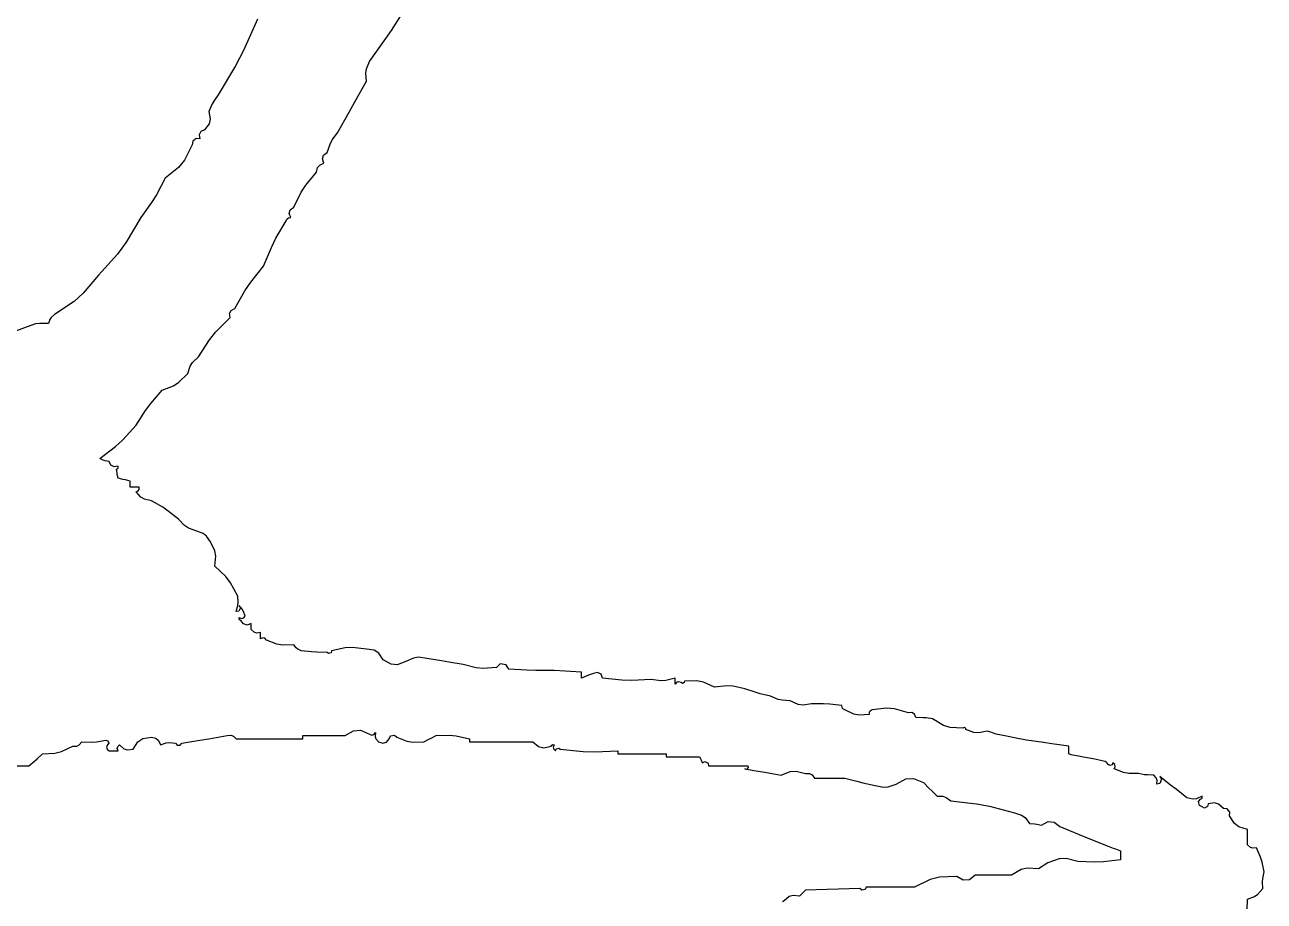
# Model space of a CAD drawing. Header units: millimetres. Extents: x 539196 to 807275, y 431843 to 1156631.
# Drawn here: x 768506.9 to 768815.7, y 854868.7 to 855087 of the extents above; entities that cross this region are included whole.
import ezdxf

# ---------------------------------------------------------------- set-up
doc = ezdxf.new("R2010")
doc.units = ezdxf.units.MM
doc.header["$MEASUREMENT"] = 0

# ---------------------------------------------------------------- blocks, each defined once
blk = doc.blocks.new('nhgjnj')
for p, q in [((105.5136, 6.7985), (105.4709, 6.7802)), ((105.4709, 6.7802), (105.4728, 6.7627)), ((105.5363, 6.8056), (105.5136, 6.7985)), ((105.582, 6.8149), (105.5363, 6.8056)), ((105.6121, 6.809), (105.582, 6.8149)), ((105.6277, 6.8076), (105.6121, 6.809)), ((105.6584, 6.8079), (105.6277, 6.8076)), ((105.6836, 6.7852), (105.6584, 6.8079)), ((105.6943, 6.7699), (105.6836, 6.7852)), ((105.707, 6.7385), (105.6943, 6.7699)), ((105.3875, 6.7385), (105.3743, 6.699)), ((105.4153, 6.7385), (105.3875, 6.7385)), ((105.4292, 6.7385), (105.4153, 6.7385)), ((105.457, 6.7385), (105.4292, 6.7385)), ((105.469, 6.7513), (105.457, 6.7385)), ((105.4728, 6.7627), (105.469, 6.7513)), ((105.757, 6.7361), (105.707, 6.7385)), ((105.3073, 6.6569), (105.2924, 6.645)), ((105.325, 6.6551), (105.3073, 6.6569)), ((105.3592, 6.6789), (105.325, 6.6551)), ((105.3743, 6.699), (105.3592, 6.6789)), ((105.2707, 6.6059), (105.2649, 6.5865)), ((105.2903, 6.6274), (105.2707, 6.6059)), ((105.2924, 6.645), (105.2903, 6.6274)), ((105.2649, 6.5865), (105.2694, 6.5579)), ((105.2694, 6.5579), (105.2816, 6.5553)), ((105.2816, 6.5553), (105.2886, 6.5414)), ((105.2886, 6.5414), (105.2833, 6.5301)), ((105.2408, 6.531), (105.2347, 6.5301)), ((105.2347, 6.5301), (105.2462, 6.5047)), ((105.2456, 6.5286), (105.2408, 6.531)), ((105.2479, 6.4879), (105.2416, 6.4606)), ((105.2486, 6.5232), (105.2456, 6.5286)), ((105.2462, 6.5047), (105.2479, 6.4879)), ((105.2593, 6.5139), (105.2486, 6.5232)), ((105.277, 6.5174), (105.2593, 6.5139)), ((105.2833, 6.5301), (105.277, 6.5174)), ((105.2416, 6.4606), (105.2027, 6.4106)), ((105.1833, 6.3856), (105.1444, 6.3356)), ((105.2027, 6.4106), (105.1833, 6.3856)), ((105.1502, 6.3199), (105.1374, 6.3078)), ((105.1444, 6.3356), (105.157, 6.3436)), ((105.1617, 6.3237), (105.1502, 6.3199)), ((105.157, 6.3436), (105.1755, 6.3362)), ((105.1791, 6.3217), (105.1617, 6.3237)), ((105.1755, 6.3362), (105.1791, 6.3217)), ((105.1358, 6.2658), (105.1305, 6.2384)), ((105.1372, 6.2799), (105.1358, 6.2658)), ((105.1374, 6.3078), (105.1372, 6.2799)), ((105.1305, 6.2384), (105.1303, 6.1931)), ((105.1258, 6.1695), (105.1097, 6.1272)), ((105.1303, 6.1931), (105.1258, 6.1695)), ((105.4764, 6.1328), (105.4847, 6.155)), ((105.4847, 6.155), (105.5014, 6.155)), ((105.5014, 6.155), (105.5098, 6.155)), ((105.5098, 6.155), (105.5264, 6.155)), ((105.5264, 6.155), (105.5351, 6.0777)), ((105.0749, 6.0856), (105.0638, 6.03)), ((105.0805, 6.0911), (105.0749, 6.0856)), ((105.0833, 6.0939), (105.0805, 6.0911)), ((105.0892, 6.1291), (105.0819, 6.1203)), ((105.0819, 6.1203), (105.0904, 6.1181)), ((105.0888, 6.0995), (105.0833, 6.0939)), ((105.0943, 6.1063), (105.0888, 6.0995)), ((105.0991, 6.1316), (105.0892, 6.1291)), ((105.0904, 6.1181), (105.0943, 6.1063)), ((105.1097, 6.1272), (105.0991, 6.1316)), ((105.4285, 6.0103), (105.4639, 6.0995)), ((105.4639, 6.0995), (105.4722, 6.1217)), ((105.4722, 6.1217), (105.4764, 6.1328)), ((105.0638, 6.03), (105.0583, 6.0022)), ((105.5365, 6.0383), (105.5334, 5.9605)), ((105.5351, 6.0777), (105.5365, 6.0383)), ((105.0583, 6.0022), (105.0471, 5.9466)), ((105.4104, 5.9658), (105.4285, 6.0103)), ((105.0055, 5.9189), (104.9944, 5.8411)), ((105.0194, 5.9189), (105.0055, 5.9189)), ((105.0263, 5.9189), (105.0194, 5.9189)), ((105.0402, 5.9189), (105.0263, 5.9189)), ((105.0449, 5.9293), (105.0402, 5.9189)), ((105.0464, 5.9352), (105.0449, 5.9293)), ((105.0471, 5.9466), (105.0464, 5.9352)), ((105.3736, 5.8772), (105.4104, 5.9658)), ((105.5334, 5.9605), (105.5194, 5.9067)), ((105.3529, 5.8509), (105.3736, 5.8772)), ((105.5194, 5.9067), (105.521, 5.8738)), ((105.521, 5.8738), (105.5403, 5.8216)), ((104.9888, 5.8022), (104.9777, 5.7244)), ((104.9944, 5.8411), (104.9888, 5.8022)), ((105.3506, 5.8232), (105.3529, 5.8509)), ((105.3667, 5.7938), (105.3506, 5.8232)), ((105.5403, 5.8216), (105.5514, 5.8049)), ((105.5514, 5.8049), (105.557, 5.7966)), ((105.3597, 5.7383), (105.3612, 5.7606)), ((105.3612, 5.7606), (105.3626, 5.7718)), ((105.3626, 5.7718), (105.3667, 5.7938)), ((105.557, 5.7966), (105.5681, 5.7799)), ((105.5681, 5.7799), (105.5647, 5.7288)), ((104.9777, 5.7244), (104.9666, 5.6688)), ((105.3111, 5.6688), (105.3208, 5.7013)), ((105.3208, 5.7013), (105.3325, 5.718)), ((105.3325, 5.718), (105.3597, 5.7383)), ((105.5647, 5.7288), (105.5712, 5.6998)), ((105.5712, 5.6998), (105.5959, 5.6549)), ((104.961, 5.641), (104.9499, 5.5854)), ((104.9666, 5.6688), (104.961, 5.641)), ((105.28, 5.5541), (105.3111, 5.6688)), ((105.5959, 5.6549), (105.5959, 5.5882)), ((104.9499, 5.5854), (104.9442, 5.5688)), ((105.5959, 5.5882), (105.5959, 5.5549)), ((104.9414, 5.5605), (104.936, 5.5438)), ((104.936, 5.5438), (104.9437, 5.5055)), ((104.9442, 5.5688), (104.9414, 5.5605)), ((105.2688, 5.4951), (105.28, 5.5541)), ((105.5959, 5.5549), (105.5959, 5.4882)), ((104.9421, 5.4833), (104.9291, 5.4465)), ((104.9437, 5.5055), (104.9421, 5.4833)), ((105.2555, 5.3771), (105.2688, 5.4951)), ((105.5959, 5.4882), (105.6177, 5.4628)), ((105.6177, 5.4628), (105.6201, 5.4335)), ((104.9229, 5.4458), (104.919, 5.438)), ((104.919, 5.438), (104.9221, 5.4326)), ((104.9221, 5.4326), (104.9201, 5.3747)), ((104.9291, 5.4465), (104.9229, 5.4458)), ((105.6201, 5.4335), (105.6028, 5.4049)), ((105.6028, 5.4049), (105.6058, 5.3247)), ((104.9201, 5.3747), (104.9106, 5.3433)), ((105.2347, 5.3409), (105.2397, 5.356)), ((105.2397, 5.356), (105.2555, 5.3771)), ((104.8804, 5.2937), (104.8758, 5.2634)), ((104.9106, 5.3433), (104.8804, 5.2937)), ((105.1972, 5.277), (105.2097, 5.2895)), ((105.2097, 5.2895), (105.2347, 5.3146)), ((105.2347, 5.3146), (105.2347, 5.3409)), ((105.6058, 5.3247), (105.6163, 5.2825)), ((104.8744, 5.248), (104.8735, 5.2173)), ((104.8758, 5.2634), (104.8744, 5.248)), ((105.1527, 5.2059), (105.1722, 5.252)), ((105.1722, 5.252), (105.1972, 5.277)), ((105.6163, 5.2825), (105.6515, 5.2104)), ((104.8527, 5.1826), (104.8342, 5.1183)), ((104.8585, 5.2111), (104.8511, 5.1987)), ((104.8511, 5.1987), (104.8527, 5.1826)), ((104.8735, 5.2173), (104.8585, 5.2111)), ((105.1546, 5.1707), (105.1527, 5.2059)), ((105.6515, 5.2104), (105.6515, 5.1215)), ((104.8342, 5.1183), (104.8312, 5.0824)), ((105.1791, 5.127), (105.1546, 5.1707)), ((105.1921, 5.0902), (105.1791, 5.127)), ((105.6515, 5.1215), (105.6515, 5.077)), ((104.8312, 5.0824), (104.8388, 5.0159)), ((105.1861, 5.0298), (105.1937, 5.068)), ((105.1937, 5.068), (105.1921, 5.0902)), ((105.6515, 5.077), (105.6515, 4.9881)), ((104.8388, 5.0159), (104.8438, 5.0072)), ((104.8438, 5.0072), (104.8497, 5.0033)), ((105.1727, 4.9741), (105.1861, 5.0298)), ((104.8497, 5.0033), (104.8596, 5.002)), ((104.8635, 4.9569), (104.8587, 4.9315)), ((104.8596, 5.002), (104.8635, 4.9569)), ((105.1658, 4.9463), (105.1727, 4.9741)), ((105.6515, 4.9881), (105.6622, 4.9841)), ((105.666, 4.9689), (105.6584, 4.9603)), ((105.6584, 4.9603), (105.6611, 4.8603)), ((105.6622, 4.9841), (105.666, 4.9689)), ((104.8388, 4.8908), (104.8337, 4.8822)), ((104.8587, 4.9315), (104.8388, 4.8908)), ((105.1513, 4.8908), (105.1658, 4.9463)), ((105.1513, 4.8353), (105.1513, 4.8908)), ((104.8179, 4.877), (104.8127, 4.8216)), ((104.8279, 4.8783), (104.8179, 4.877)), ((104.8337, 4.8822), (104.8279, 4.8783)), ((105.1513, 4.8075), (105.1513, 4.8353)), ((105.6611, 4.8603), (105.6625, 4.8103)), ((104.8113, 4.7937), (104.811, 4.738)), ((104.8127, 4.8216), (104.8113, 4.7937)), ((105.1513, 4.7519), (105.1513, 4.8075)), ((105.6625, 4.8103), (105.6653, 4.7102)), ((104.811, 4.738), (104.8177, 4.6993)), ((105.1305, 4.7102), (105.1311, 4.7289)), ((105.1311, 4.7289), (105.1368, 4.7403)), ((105.1368, 4.7403), (105.1513, 4.7519)), ((104.8144, 4.6761), (104.7971, 4.6408)), ((104.8177, 4.6993), (104.8144, 4.6761)), ((105.1194, 4.6671), (105.1305, 4.7102)), ((105.121, 4.6405), (105.1194, 4.6671)), ((105.6653, 4.7102), (105.6765, 4.6991)), ((105.6765, 4.6991), (105.682, 4.6936)), ((105.682, 4.6936), (105.6931, 4.6825)), ((105.6931, 4.6825), (105.6892, 4.6537)), ((104.7971, 4.6408), (104.7948, 4.6038)), ((105.1374, 4.5991), (105.121, 4.6405)), ((105.6892, 4.6537), (105.6948, 4.6348)), ((105.6948, 4.6348), (105.714, 4.613)), ((105.714, 4.613), (105.719, 4.6044)), ((104.7763, 4.5505), (104.7645, 4.5027)), ((104.7904, 4.5847), (104.7763, 4.5505)), ((104.7948, 4.6038), (104.7904, 4.5847)), ((105.1249, 4.5241), (105.1291, 4.5491)), ((105.1291, 4.5491), (105.1374, 4.5991)), ((104.7645, 4.5027), (104.7575, 4.479)), ((105.1166, 4.4741), (105.1249, 4.5241)), ((104.7575, 4.479), (104.7415, 4.4324)), ((105.0958, 4.4463), (105.1034, 4.448)), ((105.0958, 4.3741), (105.0958, 4.4463)), ((105.1034, 4.448), (105.1113, 4.4401)), ((105.1097, 4.4324), (105.1124, 4.4491)), ((105.1113, 4.4401), (105.1097, 4.4324)), ((105.1124, 4.4491), (105.1138, 4.4574)), ((105.1138, 4.4574), (105.1166, 4.4741)), ((104.7415, 4.4324), (104.7305, 4.3779)), ((104.7305, 4.3779), (104.729, 4.3488)), ((104.729, 4.3488), (104.7346, 4.2935)), ((105.0958, 4.3379), (105.0958, 4.3741)), ((105.0958, 4.2657), (105.0958, 4.3379)), ((104.7346, 4.2935), (104.7112, 4.2418)), ((105.0834, 4.2644), (105.0958, 4.2657)), ((104.7112, 4.2418), (104.7051, 4.2112)), ((104.7051, 4.2112), (104.7068, 4.1546)), ((105.0541, 4.224), (105.0652, 4.2296)), ((105.0541, 4.1629), (105.0541, 4.224)), ((105.0652, 4.2296), (105.0708, 4.2324)), ((105.0708, 4.2324), (105.0819, 4.2379)), ((105.0755, 4.2486), (105.0834, 4.2644)), ((105.0819, 4.2379), (105.0755, 4.2486)), ((104.7068, 4.1546), (104.713, 4.1539)), ((104.713, 4.1539), (104.7169, 4.146)), ((105.0541, 4.1323), (105.0541, 4.1629)), ((104.704, 4.1129), (104.6929, 4.1129)), ((104.6929, 4.1129), (104.7037, 4.0697)), ((104.7096, 4.1129), (104.704, 4.1129)), ((104.7207, 4.1129), (104.7096, 4.1129)), ((104.7137, 4.1407), (104.7098, 4.1299)), ((104.7098, 4.1299), (104.7122, 4.1205)), ((104.7122, 4.1205), (104.7207, 4.1129)), ((104.7169, 4.146), (104.7137, 4.1407)), ((105.0541, 4.0712), (105.0541, 4.1323)), ((104.7052, 4.046), (104.6998, 4.0018)), ((104.7037, 4.0697), (104.7052, 4.046)), ((105.0402, 3.9823), (105.0402, 4.0712)), ((105.0402, 4.0712), (105.0458, 4.0712)), ((105.0458, 4.0712), (105.0485, 4.0712)), ((105.0485, 4.0712), (105.0541, 4.0712)), ((104.6998, 4.0018), (104.7038, 3.9129)), ((105.0402, 3.9378), (105.0402, 3.9823)), ((105.0402, 3.8489), (105.0402, 3.9378)), ((104.7024, 3.8679), (104.6929, 3.7795)), ((104.7038, 3.9129), (104.7024, 3.8679)), ((105.0316, 3.7435), (105.0263, 3.8489)), ((105.0263, 3.8489), (105.0319, 3.8489)), ((105.0319, 3.8489), (105.0346, 3.8489)), ((105.0346, 3.8489), (105.0402, 3.8489)), ((104.6754, 3.773), (104.6667, 3.7557)), ((104.6667, 3.7557), (104.6721, 3.7378)), ((104.6929, 3.7795), (104.6754, 3.773)), ((104.6721, 3.7378), (104.6794, 3.7152)), ((104.6794, 3.7152), (104.6836, 3.7041)), ((104.6836, 3.7041), (104.6929, 3.6822)), ((105.0302, 3.6901), (105.0316, 3.7435)), ((104.6651, 3.6822), (104.6624, 3.6322)), ((104.6762, 3.6822), (104.6651, 3.6822)), ((104.6818, 3.6822), (104.6762, 3.6822)), ((104.6929, 3.6822), (104.6818, 3.6822)), ((105.0194, 3.585), (105.0302, 3.6901)), ((104.661, 3.6072), (104.6582, 3.5572)), ((104.6624, 3.6322), (104.661, 3.6072)), ((105.0138, 3.5781), (105.0194, 3.585)), ((104.6582, 3.5572), (104.658, 3.4738)), ((104.9977, 3.5511), (104.9985, 3.5572)), ((105, 3.5463), (104.9977, 3.5511)), ((104.9985, 3.5572), (105.0091, 3.5528)), ((105.0055, 3.5433), (105, 3.5463)), ((105.0132, 3.5098), (105.0055, 3.5433)), ((105.0091, 3.5528), (105.019, 3.5553)), ((105.0178, 3.5663), (105.0138, 3.5781)), ((105.0263, 3.5642), (105.0178, 3.5663)), ((105.019, 3.5553), (105.0263, 3.5642)), ((104.658, 3.4738), (104.6566, 3.432)), ((104.9846, 3.46), (105.0072, 3.4859)), ((105.0072, 3.4859), (105.0132, 3.5098)), ((104.6566, 3.432), (104.6512, 3.3488)), ((104.9846, 3.3433), (104.9846, 3.46)), ((104.6318, 3.3377), (104.6282, 3.3089)), ((104.6282, 3.3089), (104.6443, 3.2933)), ((104.6512, 3.3488), (104.6318, 3.3377)), ((104.9846, 3.2849), (104.9846, 3.3433)), ((104.6443, 3.2933), (104.6488, 3.232)), ((104.9846, 3.1682), (104.9846, 3.2849)), ((104.6458, 3.1998), (104.6304, 3.1404)), ((104.6488, 3.232), (104.6458, 3.1998)), ((104.6304, 3.1404), (104.6193, 3.0738)), ((104.9578, 3.1082), (104.9707, 3.1682)), ((104.9707, 3.1682), (104.9763, 3.1682)), ((104.9763, 3.1682), (104.9791, 3.1682)), ((104.9791, 3.1682), (104.9846, 3.1682)), ((104.6193, 3.0738), (104.6137, 3.0404)), ((104.955, 3.0768), (104.9578, 3.1082)), ((104.9568, 3.0154), (104.955, 3.0768)), ((104.6137, 3.0404), (104.6026, 2.9737)), ((104.968, 2.9932), (104.9568, 3.0154)), ((104.6026, 2.9737), (104.5975, 2.9348)), ((104.9735, 2.9821), (104.968, 2.9932)), ((104.9846, 2.9598), (104.9735, 2.9821)), ((104.9862, 2.9092), (104.9846, 2.9598)), ((104.5975, 2.9348), (104.6007, 2.9125)), ((104.6007, 2.9125), (104.6165, 2.8765)), ((104.9817, 2.8822), (104.9862, 2.9092)), ((101.7228, 2.8106), (101.6489, 2.858)), ((104.6165, 2.8765), (104.6316, 2.8376)), ((104.9638, 2.8348), (104.9817, 2.8822)), ((101.8659, 2.7098), (101.7228, 2.8106)), ((104.6297, 2.8089), (104.6095, 2.7723)), ((104.6316, 2.8376), (104.6297, 2.8089)), ((104.9545, 2.8241), (104.9638, 2.8348)), ((104.958, 2.8064), (104.9545, 2.8241)), ((104.9707, 2.8001), (104.958, 2.8064)), ((104.9865, 2.7874), (104.9707, 2.8001)), ((104.9913, 2.7706), (104.9865, 2.7874)), ((104.5654, 2.7318), (104.5609, 2.6959)), ((104.5789, 2.753), (104.5654, 2.7318)), ((104.6095, 2.7723), (104.5789, 2.753)), ((104.9515, 2.7299), (104.943, 2.7376)), ((104.943, 2.7376), (104.9604, 2.7356)), ((104.9538, 2.7206), (104.9515, 2.7299)), ((104.9604, 2.7356), (104.9719, 2.7394)), ((104.9719, 2.7394), (104.9846, 2.7515)), ((104.9846, 2.7515), (104.9913, 2.7706)), ((101.8996, 2.6958), (101.8659, 2.7098)), ((101.9198, 2.6927), (101.8996, 2.6958)), ((101.9562, 2.6959), (101.9198, 2.6927)), ((102.0508, 2.6435), (101.9562, 2.6959)), ((104.5609, 2.6959), (104.5531, 2.6324)), ((104.9321, 2.669), (104.9499, 2.7098)), ((104.9499, 2.7098), (104.9538, 2.7206)), ((102.0981, 2.6171), (102.0508, 2.6435)), ((102.1923, 2.5639), (102.0981, 2.6171)), ((104.5531, 2.6324), (104.5545, 2.5987)), ((104.9341, 2.6369), (104.9321, 2.669)), ((104.9568, 2.5987), (104.9341, 2.6369)), ((102.2252, 2.5394), (102.1923, 2.5639)), ((104.5545, 2.5987), (104.5679, 2.5361)), ((104.9568, 2.5209), (104.9568, 2.5987)), ((102.244, 2.5292), (102.2252, 2.5394)), ((102.2826, 2.5153), (102.244, 2.5292)), ((102.2953, 2.4995), (102.2826, 2.5153)), ((104.5679, 2.5361), (104.5764, 2.534)), ((104.5748, 2.5153), (104.5741, 2.468)), ((104.5803, 2.5221), (104.5748, 2.5153)), ((104.5764, 2.534), (104.5803, 2.5221)), ((104.9568, 2.482), (104.9568, 2.5209)), ((102.3122, 2.4947), (102.2953, 2.4995)), ((102.3312, 2.5014), (102.3122, 2.4947)), ((102.3401, 2.4816), (102.3312, 2.5014)), ((102.3518, 2.4718), (102.3401, 2.4816)), ((102.3729, 2.4667), (102.3518, 2.4718)), ((102.4322, 2.4186), (102.3729, 2.4667)), ((104.5741, 2.468), (104.5727, 2.4443)), ((104.9568, 2.4042), (104.9568, 2.482)), ((102.4648, 2.3973), (102.4322, 2.4186)), ((102.5327, 2.3625), (102.4648, 2.3973)), ((104.5679, 2.3972), (104.5604, 2.3811)), ((104.5727, 2.4443), (104.5679, 2.3972)), ((104.9624, 2.4042), (104.9568, 2.4042)), ((104.9652, 2.4042), (104.9624, 2.4042)), ((104.9707, 2.4042), (104.9652, 2.4042)), ((104.9707, 2.2819), (104.9707, 2.4042)), ((102.5454, 2.3467), (102.5327, 2.3625)), ((102.5622, 2.3419), (102.5454, 2.3467)), ((102.5813, 2.3486), (102.5622, 2.3419)), ((102.5826, 2.3387), (102.5813, 2.3486)), ((102.5866, 2.3328), (102.5826, 2.3387)), ((102.5952, 2.3278), (102.5866, 2.3328)), ((104.5542, 2.3733), (104.5401, 2.3625)), ((104.5401, 2.3625), (104.5417, 2.3118)), ((104.5604, 2.3811), (104.5542, 2.3733)), ((102.6759, 2.2811), (102.5952, 2.3278)), ((102.7179, 2.2601), (102.6759, 2.2811)), ((104.5372, 2.2849), (104.5192, 2.2375)), ((104.5417, 2.3118), (104.5372, 2.2849)), ((104.9707, 2.2208), (104.9707, 2.2819)), ((102.8036, 2.2236), (102.7179, 2.2601)), ((102.8773, 2.1653), (102.8036, 2.2236)), ((104.5104, 2.2302), (104.5079, 2.2203)), ((104.5079, 2.2203), (104.5123, 2.2097)), ((104.5192, 2.2375), (104.5104, 2.2302)), ((104.9707, 2.0985), (104.9707, 2.2208)), ((101.6714, 2.1958), (101.8144, 2.132)), ((102.9166, 2.1386), (102.8773, 2.1653)), ((104.454, 2.168), (104.4428, 2.168)), ((104.4428, 2.168), (104.4495, 2.1489)), ((104.4595, 2.168), (104.454, 2.168)), ((104.4706, 2.168), (104.4595, 2.168)), ((104.4827, 2.1808), (104.4706, 2.168)), ((104.4865, 2.1922), (104.4827, 2.1808)), ((104.4956, 2.2097), (104.4845, 2.2097)), ((104.4845, 2.2097), (104.4865, 2.1922)), ((104.5012, 2.2097), (104.4956, 2.2097)), ((104.5123, 2.2097), (104.5012, 2.2097)), ((101.8144, 2.132), (101.8844, 2.0957)), ((102.9981, 2.0916), (102.9166, 2.1386)), ((104.3178, 2.1055), (104.2567, 2.0725)), ((104.3456, 2.1082), (104.3178, 2.1055)), ((104.3606, 2.1067), (104.3456, 2.1082)), ((104.377, 2.1264), (104.3595, 2.1124)), ((104.3595, 2.1124), (104.3702, 2.1188)), ((104.3873, 2.0985), (104.3606, 2.1067)), ((104.3702, 2.1188), (104.3859, 2.1109)), ((104.3872, 2.1322), (104.377, 2.1264)), ((104.3859, 2.1109), (104.3873, 2.0985)), ((104.4081, 2.1402), (104.3872, 2.1322)), ((104.4169, 2.1329), (104.4081, 2.1402)), ((104.4151, 2.1124), (104.4194, 2.123)), ((104.4212, 2.1116), (104.4151, 2.1124)), ((104.4194, 2.123), (104.4169, 2.1329)), ((104.4259, 2.1139), (104.4212, 2.1116)), ((104.4289, 2.1194), (104.4259, 2.1139)), ((104.4447, 2.1321), (104.4289, 2.1194)), ((104.4495, 2.1489), (104.4447, 2.1321)), ((101.8844, 2.0957), (102.0187, 2.0152)), ((103.0065, 2.075), (102.9981, 2.0916)), ((103.0214, 2.0676), (103.0065, 2.075)), ((103.0397, 2.0708), (103.0214, 2.0676)), ((103.1055, 2.0052), (103.0397, 2.0708)), ((104.2277, 2.0507), (104.1789, 2.0013)), ((104.2567, 2.0725), (104.2277, 2.0507)), ((104.9546, 2.0743), (104.9585, 2.0859)), ((104.9568, 2.0569), (104.9546, 2.0743)), ((104.9707, 1.9735), (104.9568, 2.0569)), ((104.9585, 2.0859), (104.9707, 2.0985)), ((102.0187, 2.0152), (102.0476, 1.9958)), ((102.0476, 1.9958), (102.0631, 1.9873)), ((103.1424, 1.9754), (103.1055, 2.0052)), ((104.1086, 1.9999), (104.0678, 1.9805)), ((104.1338, 2.0046), (104.1086, 1.9999)), ((104.1789, 2.0013), (104.1338, 2.0046)), ((102.0631, 1.9873), (102.0951, 1.9735)), ((102.0951, 1.9735), (102.1289, 1.9799)), ((102.1289, 1.9799), (102.1516, 1.9742)), ((102.1516, 1.9742), (102.1784, 1.9527)), ((102.1784, 1.9527), (102.1869, 1.9361)), ((102.1869, 1.9361), (102.2017, 1.9286)), ((103.2203, 1.9249), (103.1424, 1.9754)), ((104.0296, 1.9478), (104.0191, 1.9179)), ((104.0414, 1.9629), (104.0296, 1.9478)), ((104.0678, 1.9805), (104.0414, 1.9629)), ((104.9777, 1.9318), (104.9707, 1.9735)), ((102.2017, 1.9286), (102.2201, 1.9318)), ((102.2201, 1.9318), (102.218, 1.9142)), ((102.218, 1.9142), (102.2302, 1.8989)), ((102.2302, 1.8989), (102.2479, 1.8971)), ((102.2479, 1.8971), (102.3181, 1.8609)), ((103.2454, 1.8988), (103.2203, 1.9249)), ((103.2624, 1.8879), (103.2454, 1.8988)), ((103.2967, 1.8763), (103.2624, 1.8879)), ((104.0049, 1.8805), (103.9927, 1.8621)), ((104.0191, 1.9179), (104.0049, 1.8805)), ((104.9916, 1.8485), (104.9777, 1.9318)), ((102.3181, 1.8609), (102.3513, 1.8337)), ((102.3513, 1.8337), (102.4007, 1.7721)), ((103.336, 1.8359), (103.2967, 1.8763)), ((103.3524, 1.8105), (103.336, 1.8359)), ((103.9636, 1.8346), (103.9266, 1.7872)), ((103.9927, 1.8621), (103.9636, 1.8346)), ((104.9889, 1.7929), (104.9916, 1.8207)), ((105.0003, 1.8416), (104.9916, 1.8485)), ((104.9916, 1.8207), (105.0003, 1.8276)), ((105.0003, 1.8276), (105.0003, 1.8416)), ((102.4007, 1.7721), (102.476, 1.733)), ((103.3732, 1.7582), (103.3524, 1.8105)), ((103.9266, 1.7872), (103.9097, 1.7619)), ((104.9904, 1.778), (104.9889, 1.7929)), ((104.9985, 1.7512), (104.9904, 1.778)), ((102.476, 1.733), (102.5125, 1.7106)), ((102.5125, 1.7106), (102.5813, 1.6609)), ((103.4332, 1.7062), (103.3732, 1.7582)), ((103.4656, 1.6823), (103.4332, 1.7062)), ((103.8802, 1.7096), (103.8729, 1.678)), ((103.9097, 1.7619), (103.8802, 1.7096)), ((104.9638, 1.7096), (104.9689, 1.7306)), ((104.9699, 1.67), (104.9638, 1.7096)), ((104.9689, 1.7306), (104.9787, 1.7424)), ((104.9787, 1.7424), (104.9985, 1.7512)), ((102.5813, 1.6609), (102.6944, 1.5945)), ((103.5329, 1.6401), (103.4656, 1.6823)), ((103.8276, 1.6527), (103.8177, 1.654)), ((103.8177, 1.654), (103.8177, 1.6373)), ((103.8335, 1.6488), (103.8276, 1.6527)), ((103.863, 1.6614), (103.8385, 1.6401)), ((103.8729, 1.678), (103.863, 1.6614)), ((104.9851, 1.6471), (104.9699, 1.67)), ((102.6944, 1.5945), (102.7483, 1.5547)), ((103.5998, 1.5792), (103.5329, 1.6401)), ((103.7899, 1.6123), (103.7844, 1.5901)), ((103.801, 1.6123), (103.7899, 1.6123)), ((103.8066, 1.6123), (103.801, 1.6123)), ((103.8177, 1.6123), (103.8066, 1.6123)), ((103.8177, 1.6373), (103.8177, 1.629)), ((103.8177, 1.629), (103.8177, 1.6123)), ((103.8385, 1.6401), (103.8335, 1.6488)), ((105.0194, 1.6262), (104.9851, 1.6471)), ((105.0166, 1.5829), (105.0223, 1.6)), ((105.0223, 1.6), (105.0194, 1.6262)), ((102.7483, 1.5547), (102.8453, 1.4665)), ((103.6309, 1.5454), (103.5998, 1.5792)), ((103.6857, 1.4734), (103.6309, 1.5454)), ((103.7236, 1.5384), (103.7162, 1.5235)), ((103.7266, 1.5576), (103.7205, 1.5568)), ((103.7205, 1.5568), (103.7236, 1.5384)), ((103.7313, 1.5552), (103.7266, 1.5576)), ((103.7343, 1.5498), (103.7313, 1.5552)), ((103.7511, 1.5518), (103.7343, 1.5498)), ((103.7595, 1.5532), (103.7511, 1.5518)), ((103.776, 1.5568), (103.7595, 1.5532)), ((103.7816, 1.579), (103.776, 1.5568)), ((103.7844, 1.5901), (103.7816, 1.579)), ((104.9985, 1.5637), (105.0166, 1.5829)), ((105.0058, 1.5549), (104.9985, 1.5637)), ((105.0157, 1.5524), (105.0058, 1.5549)), ((105.0263, 1.5568), (105.0157, 1.5524)), ((105.0263, 1.5401), (105.0263, 1.5568)), ((105.0263, 1.5317), (105.0263, 1.5401)), ((103.6937, 1.489), (103.6857, 1.4734)), ((103.6966, 1.4978), (103.6937, 1.489)), ((103.6996, 1.5151), (103.6966, 1.4978)), ((103.7162, 1.5235), (103.6996, 1.5151)), ((104.9777, 1.5012), (104.9799, 1.5097)), ((104.9851, 1.4573), (104.9777, 1.5012)), ((104.9799, 1.5097), (104.9917, 1.5136)), ((104.9917, 1.5136), (104.9985, 1.5081)), ((104.9985, 1.5081), (105.0093, 1.5042)), ((105.0093, 1.5042), (105.0187, 1.5065)), ((105.0187, 1.5065), (105.0263, 1.5151)), ((105.0263, 1.5151), (105.0263, 1.5317)), ((102.8453, 1.4665), (102.9277, 1.3964)), ((104.9846, 1.39), (104.9865, 1.4345)), ((104.9865, 1.4345), (104.9851, 1.4573)), ((102.9277, 1.3964), (102.9652, 1.3546)), ((104.9992, 1.3784), (104.9846, 1.39)), ((105.0049, 1.367), (104.9992, 1.3784)), ((105.0055, 1.3484), (105.0049, 1.367)), ((102.9652, 1.3546), (103.0259, 1.265)), ((105.0299, 1.2966), (105.0055, 1.3484)), ((103.0259, 1.265), (103.039, 1.2499)), ((105.0374, 1.2667), (105.0299, 1.2966)), ((105.0402, 1.2095), (105.0374, 1.2667)), ((103.039, 1.2499), (103.0485, 1.2435)), ((103.0485, 1.2435), (103.0675, 1.2372)), ((103.0675, 1.2372), (103.066, 1.198)), ((103.066, 1.198), (103.069, 1.1773)), ((105.0632, 1.1851), (105.0402, 1.2095)), ((103.069, 1.1773), (103.0814, 1.14)), ((103.0814, 1.14), (103.1011, 1.0901)), ((105.0743, 1.1726), (105.0632, 1.1851)), ((105.0958, 1.1469), (105.0743, 1.1726)), ((105.0958, 1.0608), (105.0958, 1.1469))]:
    blk.add_line(p, q)
blk = doc.blocks.new('图签11')
at = {"xscale": 38.39999999990687, "yscale": 38.39999999996508, "zscale": 38.40000000000001}
blk.add_blockref('nhgjnj', (3663617.64, -352837.83), dxfattribs=at)

msp = doc.modelspace()

# ---------------------------------------------------------------- block references
at = {"xscale": 1.41428571427241, "yscale": 1.41428571427241, "zscale": 1.414285714285714, "rotation": 270}
msp.add_blockref('图签11', (1267459.12, 6042012.11), dxfattribs=at)

doc.saveas('drawing.dxf')
